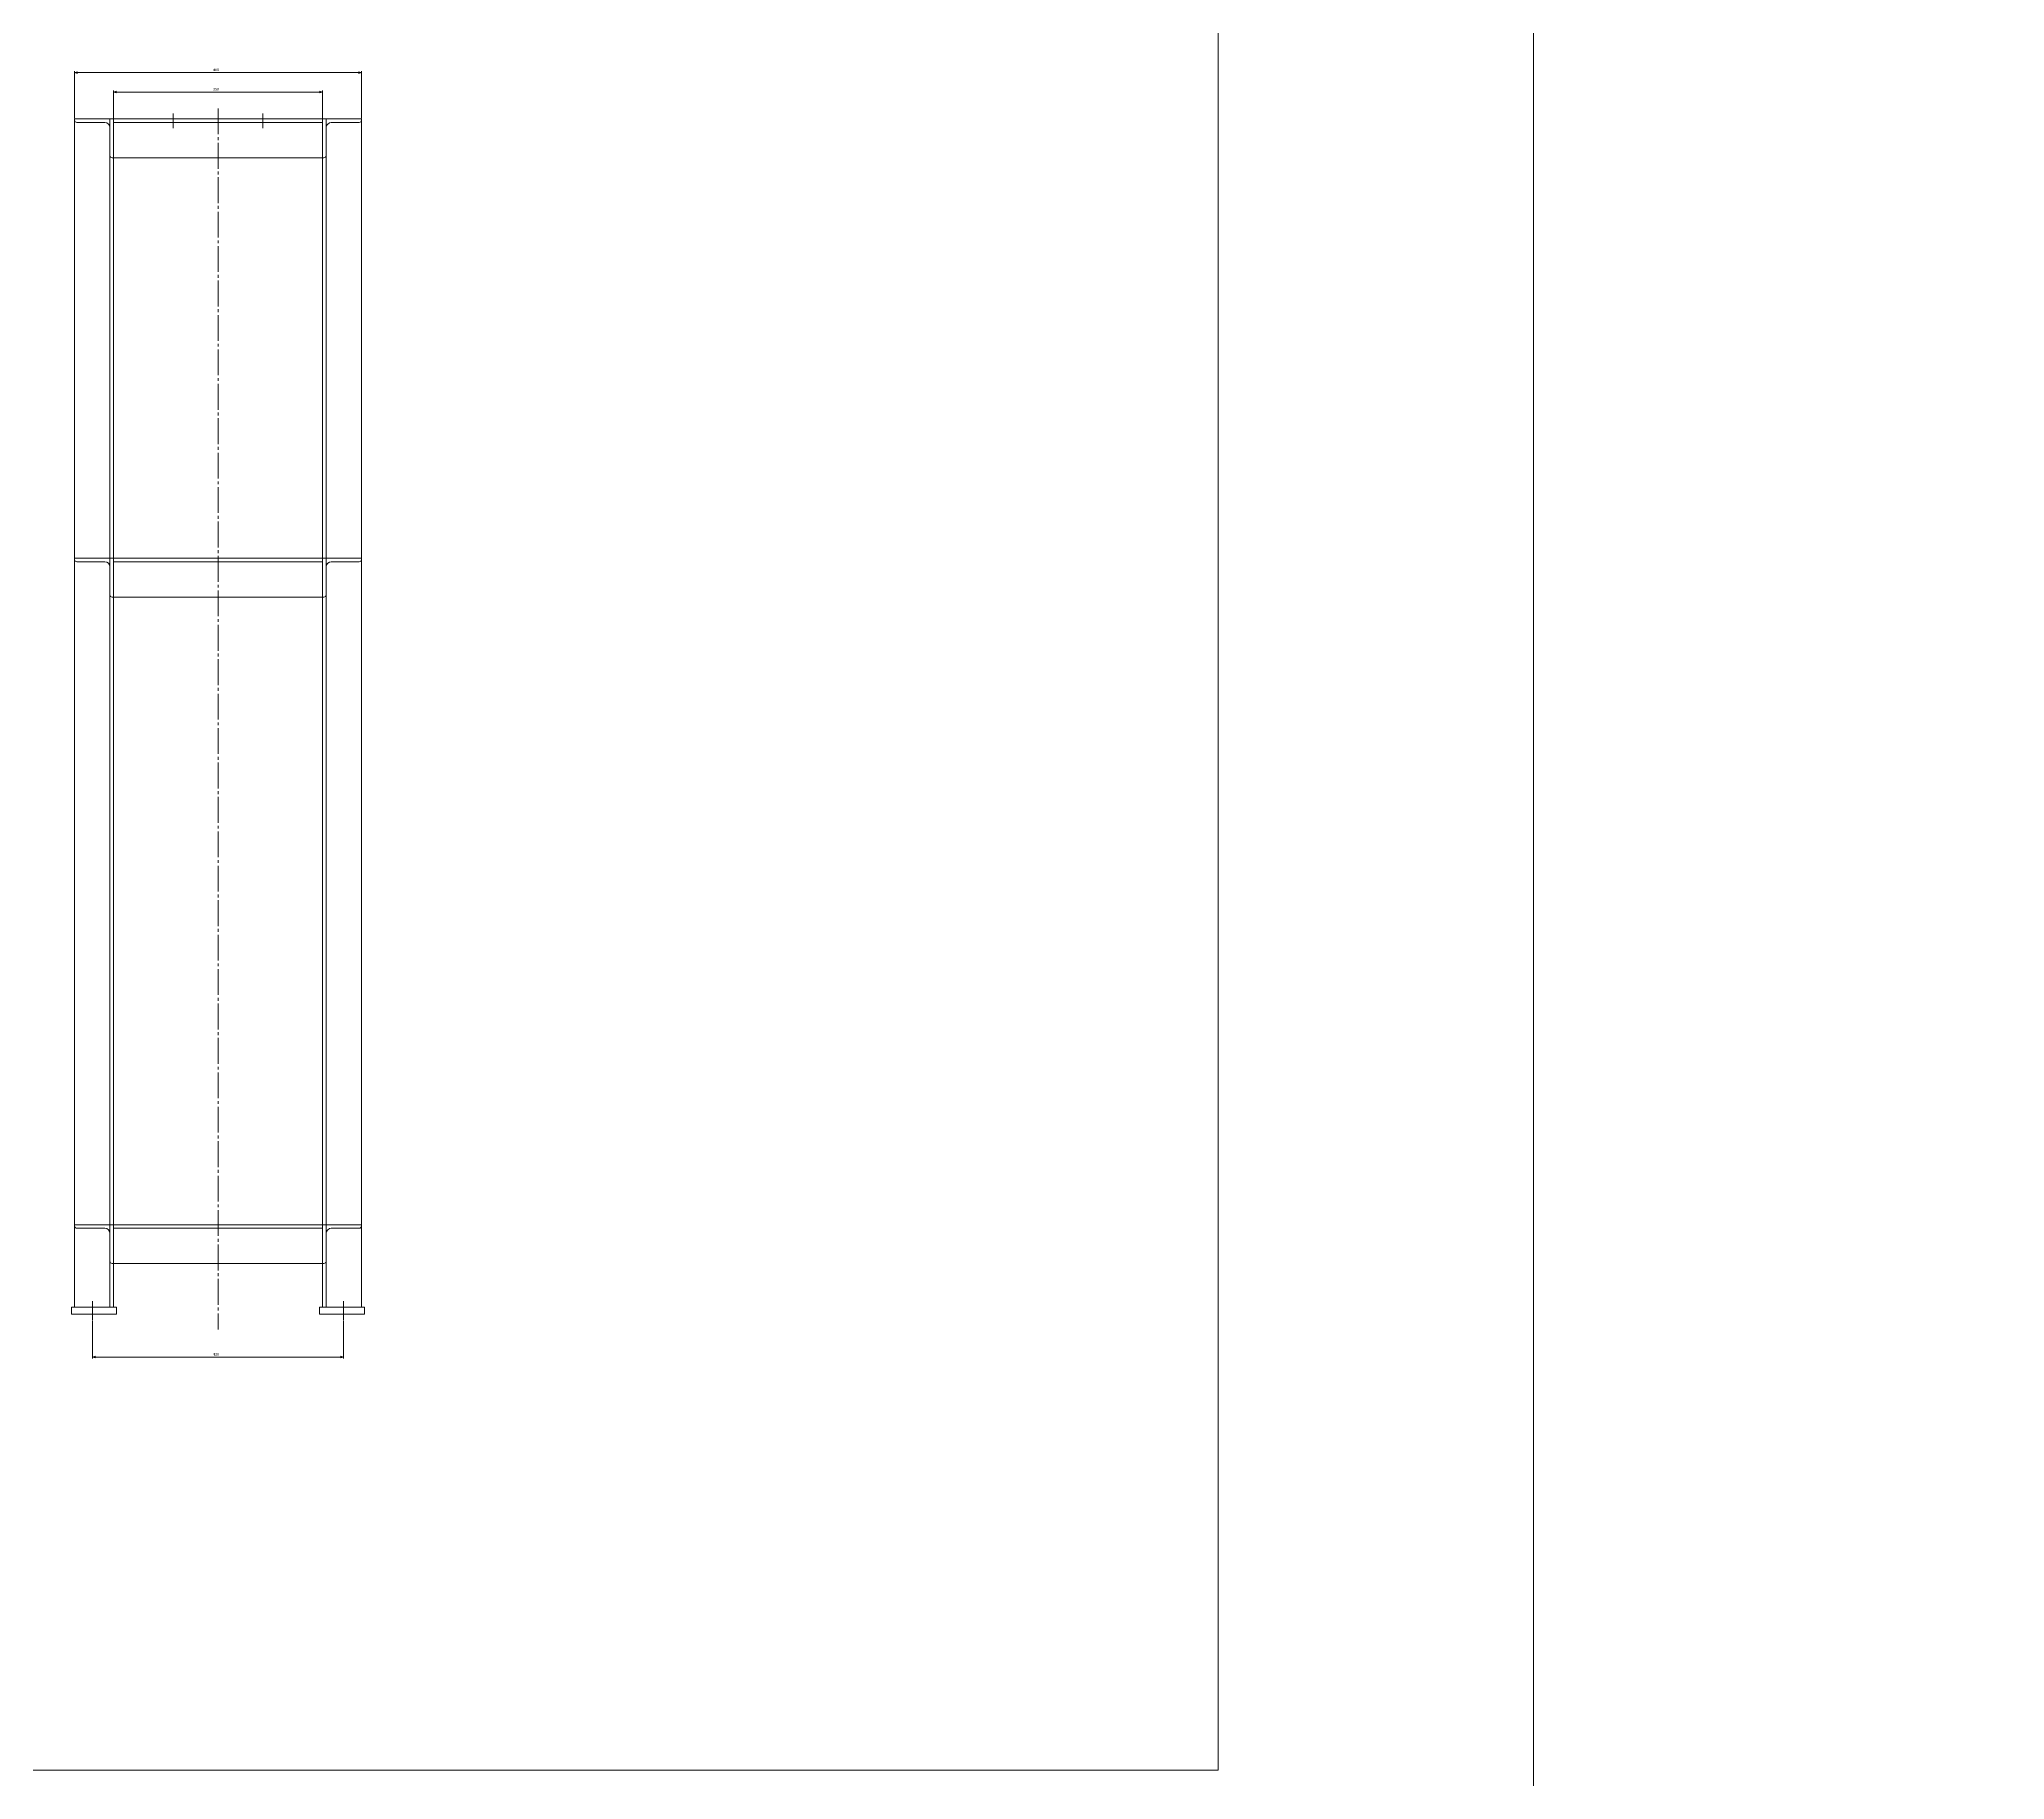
# Model space of a CAD drawing. Units: millimetres at full size. Extents: x -24503 to 24503, y -7436 to 7436.
# Drawn here: x -17765 to -14477, y -4969 to -2057 of the extents above; entities that cross this region are included whole.
import ezdxf
from ezdxf.enums import TextEntityAlignment as Align

# ---------------------------------------------------------------- set-up
doc = ezdxf.new("R2010")
doc.units = ezdxf.units.MM
doc.header["$LTSCALE"] = 4.8
doc.linetypes.add('CHAIN2', pattern=[12, 9, -1, 1, -1])
for name, color, linetype, lineweight in [('0-2_08_DIM', 3, 'Continuous', 9), ('0-4_0', 2, 'Continuous', 9), ('0-6_05_CENTER', 2, 'CHAIN2', 9), ('0-7_04_HIDDEN', 7, 'Continuous', 9)]:
    doc.layers.add(name, color=color, linetype=linetype, lineweight=lineweight)
doc.styles.add('ＭＳ ゴシック', font='')
doc.styles.get('ＭＳ ゴシック').set_extended_font_data('MS Gothic')

# ---------------------------------------------------------------- blocks, each defined once
blk = doc.blocks.new('A$C402B3D07_1_1')
at = {"layer": '0-7_04_HIDDEN'}
for p, q in [((0, 0), (-65, 0)), ((-65, -2), (-65, 0)), ((0, 0), (0, -65)), ((-61, -6), (-14.5, -6)), ((-6, -14.5), (-6, -61)), ((-2, -65), (0, -65))]:
    blk.add_line(p, q, dxfattribs=at)
for centre, radius, start, end in [((-61, -2), 4, 180, 270), ((-14.5, -14.5), 8.5, 0, 90), ((-2, -61), 4, 180, 270)]:
    blk.add_arc(centre, radius, start, end, dxfattribs=at)
blk = doc.blocks.new('A$C03AD2A29_1_1')
at = {"layer": '0-4_0', "color": 134}
for p, q in [((-181, 60), (-181, -1928)), ((-175, 54), (175, 54)), ((181, 60), (181, -1928)), ((-175, -681), (175, -681)), ((-175, -1796), (175, -1796))]:
    blk.add_line(p, q, dxfattribs=at)
for points in [[(-240, 60), (-175, 60), (-175, -1928), (-240, -1928)], [(-175, 60), (175, 60), (175, -5), (-175, -5)], [(240, 60), (175, 60), (175, -1928), (240, -1928)], [(-175, -675), (175, -675), (175, -740), (-175, -740)], [(-175, -1790), (175, -1790), (175, -1855), (-175, -1855)], [(-245, -1928), (-170, -1928), (-170, -1940), (-245, -1940)], [(245, -1928), (170, -1928), (170, -1940), (245, -1940)]]:
    blk.add_lwpolyline(points, close=True, dxfattribs=at)
at = {"layer": '0-6_05_CENTER'}
for p, q in [((-75, 69.232), (-75, 44.557)), ((0, 77.547), (0, -1965.337)), ((75, 69.232), (75, 44.557)), ((-210, -1917.989), (-210, -1950.455)), ((210, -1917.989), (210, -1950.455))]:
    blk.add_line(p, q, dxfattribs=at)
at = {"layer": '0-7_04_HIDDEN'}
for p in [(-175, 60), (-175, -675)]:
    blk.add_blockref('A$C402B3D07_1_1', p, dxfattribs=at)
at = {"layer": '0-7_04_HIDDEN', "xscale": -1}
for p in [(175, 60), (175, -675)]:
    blk.add_blockref('A$C402B3D07_1_1', p, dxfattribs=at)
blk = doc.blocks.new('_Open30')
at = {"layer": '0-2_08_DIM'}
blk.add_line((0, 0), (-1, 0), dxfattribs=at)
blk.add_lwpolyline([(-1, 0.26795), (0, 0), (-1, -0.26795)], dxfattribs=at)

msp = doc.modelspace()

# ---------------------------------------------------------------- linework, layer by layer
at = {"layer": '0-2_08_DIM', "color": 4}
for p, q in [((-17706.215, -2189.242), (-17706.215, -2110.527)), ((-17701.215, -2113.027), (-17231.215, -2113.027)), ((-17226.215, -2189.242), (-17226.215, -2110.527)), ((-17641.215, -2189.242), (-17641.215, -2142.988)), ((-17296.215, -2145.488), (-17636.215, -2145.488)), ((-17291.215, -2189.242), (-17291.215, -2142.988)), ((-17676.215, -4202.197), (-17676.215, -4264.524)), ((-17256.215, -4202.197), (-17256.215, -4264.524)), ((-17671.215, -4262.024), (-17261.215, -4262.024))]:
    msp.add_line(p, q, dxfattribs=at)
at = {"layer": '0-4_0', "color": 3}
for points in [[(-21347.165, -4952.956), (-15792.683, -4952.956), (-15792.683, -84.699), (-21347.165, -84.699)], [(-15265.528, -187.343), (-7678.622, -187.343), (-7678.622, -7435.523), (-15265.528, -7435.523)]]:
    msp.add_lwpolyline(points, close=True, dxfattribs=at)

# ---------------------------------------------------------------- block references
at = {"layer": '0-2_08_DIM', "xscale": 5, "yscale": 5, "rotation": 180}
for p in [(-17706.215, -2113.027), (-17641.215, -2145.488), (-17676.215, -4262.024)]:
    msp.add_blockref('_Open30', p, dxfattribs=at)
at = {"layer": '0-2_08_DIM', "xscale": 5, "yscale": 5}
for p in [(-17226.215, -2113.027), (-17291.215, -2145.488), (-17256.215, -4262.024)]:
    msp.add_blockref('_Open30', p, dxfattribs=at)
at = {"layer": '0-4_0'}
msp.add_blockref('A$C03AD2A29_1_1', (-17466.215, -2250.492), dxfattribs=at)
at = {"layer": '0-7_04_HIDDEN'}
msp.add_blockref('A$C402B3D07_1_1', (-17641.215, -4040.492), dxfattribs=at)
at = {"layer": '0-7_04_HIDDEN', "xscale": -1}
msp.add_blockref('A$C402B3D07_1_1', (-17291.215, -4040.492), dxfattribs=at)

# ---------------------------------------------------------------- texts
at = {"layer": '0-2_08_DIM', "color": 4, "style": 'ＭＳ ゴシック'}
for s, p in [('480', (-17474.786, -2111.777)), ('350', (-17474.786, -2144.234)), ('420', (-17474.786, -4260.774))]:
    msp.add_text(s, height=4.399, dxfattribs=at).set_placement(p, align=Align.BOTTOM_LEFT)

doc.saveas('drawing.dxf')
